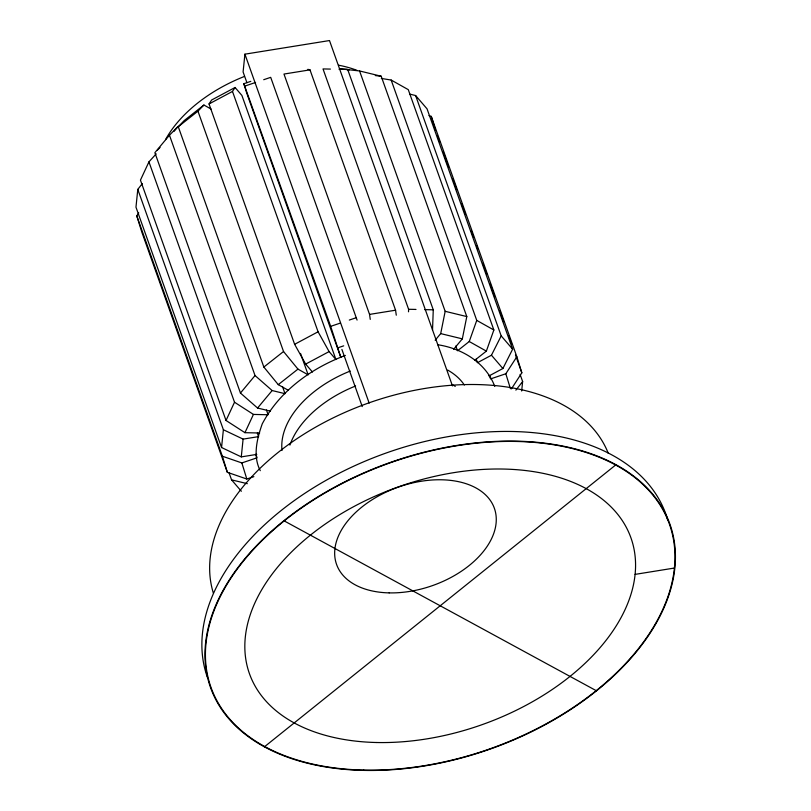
<?xml version="1.0" encoding="UTF-8"?>
<svg xmlns="http://www.w3.org/2000/svg" width="811" height="811" viewBox="0 0 811 811"><rect width="100%" height="100%" fill="white"/><g stroke="black" fill="none" stroke-linecap="round" stroke-linejoin="round"><path stroke-width="1.22" d="M408.511 311.799L408.602 309.275L323.021 68.925L330.412 69.087M432.527 330.036L433.267 309.822L347.686 69.472L339.556 68.6M142.3 183.641L137.789 189.389L135.974 207.17L221.555 447.52L241.283 456.887L256.783 454.393M452.467 385.904L329.489 40.55L244.912 54.175L243.097 71.956L246.909 82.671M221.555 447.52L223.38 429.739L137.789 189.389M241.283 456.887L243.097 439.116L223.38 429.739M521.666 391.003L522.639 381.525L520.094 374.388M435.172 340.235L440.697 333.605L445.168 311.312L359.577 70.962L346.662 69.513L349.065 70.101M453.643 349.277L462.331 338.866L466.791 316.574L381.2 76.224L359.577 70.962M455.823 346.013L457.526 350.768L469.245 341.522L476.746 320.396L391.166 80.046L381.342 78.434M474.638 360.378L486.357 351.122L493.858 329.996L408.278 89.646L391.166 80.046M156.178 153.877L148.94 161.876L140.445 180.133L226.026 420.483L244.942 432.679L259.632 433.003M226.026 420.483L234.521 402.226L148.94 161.876M244.942 432.679L253.437 414.421L268.127 414.756L266.434 409.991M476.219 359.101L477.497 362.669L491.456 355.218L501.198 335.886L415.607 95.536L409.545 94.066M488.932 375.969L502.891 368.518L512.633 349.186L427.042 108.836L415.607 95.536M253.863 476.645L246.818 479.027L227.344 472.306L141.763 231.956L136.785 215.868L138.732 212.867M489.307 375.341L490.574 378.909L505.821 373.759L516.85 356.739L431.259 116.389L428.968 115.598M511.447 388.844L521.828 372.827L516.85 356.739M312.468 372.026L305.656 364.109L294.626 344.31L209.035 103.96L211.62 100.006L235.068 87.497L241.881 95.414L335.916 359.506L329.104 351.589L318.074 331.79L232.483 91.44L235.068 87.497M515.877 390.152L522.639 381.525M174.061 131.311L178.106 126.455L169.458 135.194L154.871 152.681L240.451 393.041L257.563 408.034L270.438 411.167M240.451 393.041L255.039 375.544L169.458 135.194M257.563 408.034L272.151 390.547L285.026 393.68L282.481 386.543M288.463 390.375L278.264 384.647L263.849 367.059L178.268 126.709L184.229 120.555L203.916 105.024L211.053 109.029M178.268 126.709L197.955 111.168L203.916 105.024M157.466 150.065L160.061 147.44M264.406 746.83L615.995 464.723M263.849 367.059L283.536 351.518L197.955 111.168M278.264 384.647L297.961 369.117L308.15 374.834L300.526 353.424M209.035 103.96L232.483 91.44M294.626 344.31L318.074 331.79M305.656 364.109L329.104 351.589M345.364 355.431C311.191 368.245 279.582 391.084 262.257 423.839C257.026 438.589 252.596 456.056 260.28 470.674M243.827 83.715L330.675 326.357L340.833 357.387L246.797 93.295L243.827 83.715L250.812 81.353M245.094 86.007L255.566 82.458M263.717 79.711L270.702 77.349L357.083 320.081M330.675 326.357L339.991 323.204M349.298 320.061L356.282 317.699M337.863 347.807L343.692 345.841M136.785 215.868L222.366 456.218L241.85 462.939L257.097 457.789L255.83 454.221M396.275 315.195L395.575 310.207L309.995 69.858L283.972 74.054L369.552 314.404L370.252 319.392M369.552 314.404L395.575 310.207M243.097 439.116L258.597 436.622L257.33 433.044M635.094 574.381L674.407 568.045M339.049 69.28L347.686 69.472M408.602 309.275L416.002 309.437M424.629 309.63L433.267 309.822M375.331 75.565L381.2 76.224M437.656 344.736C461.895 348.335 485.85 362.598 494.751 386.391M307.866 69.341L309.995 69.858M445.168 311.312L466.791 316.574M440.697 333.605L462.331 338.866M229.016 472.722L231.561 479.859L247.325 483.68M283.891 520.733A243.787 151.758 -19.6 0 1 670.596 526.146A243.787 151.758 -19.6 0 1 366.116 770.45A243.787 151.758 -19.6 0 1 283.891 520.733L596.511 690.82M476.746 320.396L493.858 329.996M469.245 341.522L486.357 351.122M234.521 402.226L253.437 414.421M255.039 375.544L272.151 390.547M501.198 335.886L512.633 349.186M491.456 355.218L502.891 368.518M231.561 479.859L241.364 491.253M283.536 351.518L297.961 369.117M437.514 136.045L439.633 141.996M443.019 151.515L448.524 166.975M452.761 178.876L456.583 189.592M461.662 203.865L465.473 214.57M471.404 231.236L473.523 237.177M476.493 245.51L477.76 249.078M482.849 263.362L486.661 274.067M490.047 283.586L494.71 296.674M499.799 310.948L503.611 321.663M508.69 335.936L511.66 344.269M515.472 354.975L521.828 372.827M244.912 54.175L369.157 403.097M341.897 349.429L362.253 406.585M431.259 116.389L435.527 130.176M505.821 373.759L510.443 388.702M241.85 462.939L246.818 479.027M222.366 456.218L227.344 472.306M207.342 677.165A243.31 151.464 -19.6 0 1 390.922 451.352A243.31 151.464 -19.6 0 1 667.808 520.317M289.912 445.107A97.989 60.997 -19.6 0 1 355.613 385.985M453.004 385.032A97.989 60.997 -19.6 0 1 455.255 386.371M282.015 450.49A97.989 60.997 -19.6 0 1 350.281 371.032M447.682 370.09A97.989 60.997 -19.6 0 1 464.358 385.032M165.556 139.573A125.026 77.826 -19.6 0 1 244.516 76.406M338.653 65.215A125.026 77.826 -19.6 0 1 356.901 70.324M213.354 593.094A209.522 130.429 -19.6 0 1 368.64 402.976A209.522 130.429 -19.6 0 1 608.26 453.288M389.158 592.882A83.746 52.127 -19.6 0 0 494.791 509.541A83.746 52.127 -19.6 0 0 362.456 506.581A83.746 52.127 -19.6 0 0 389.158 592.882M363.754 770.085A243.31 151.464 -19.6 0 0 670.667 527.92A243.31 151.464 -19.6 0 0 286.182 519.324A243.31 151.464 -19.6 0 0 363.754 770.085M376.588 742.511A202.476 126.04 -19.6 0 0 631.982 540.988A202.476 126.04 -19.6 0 0 312.032 533.841A202.476 126.04 -19.6 0 0 376.588 742.511"/></g></svg>
